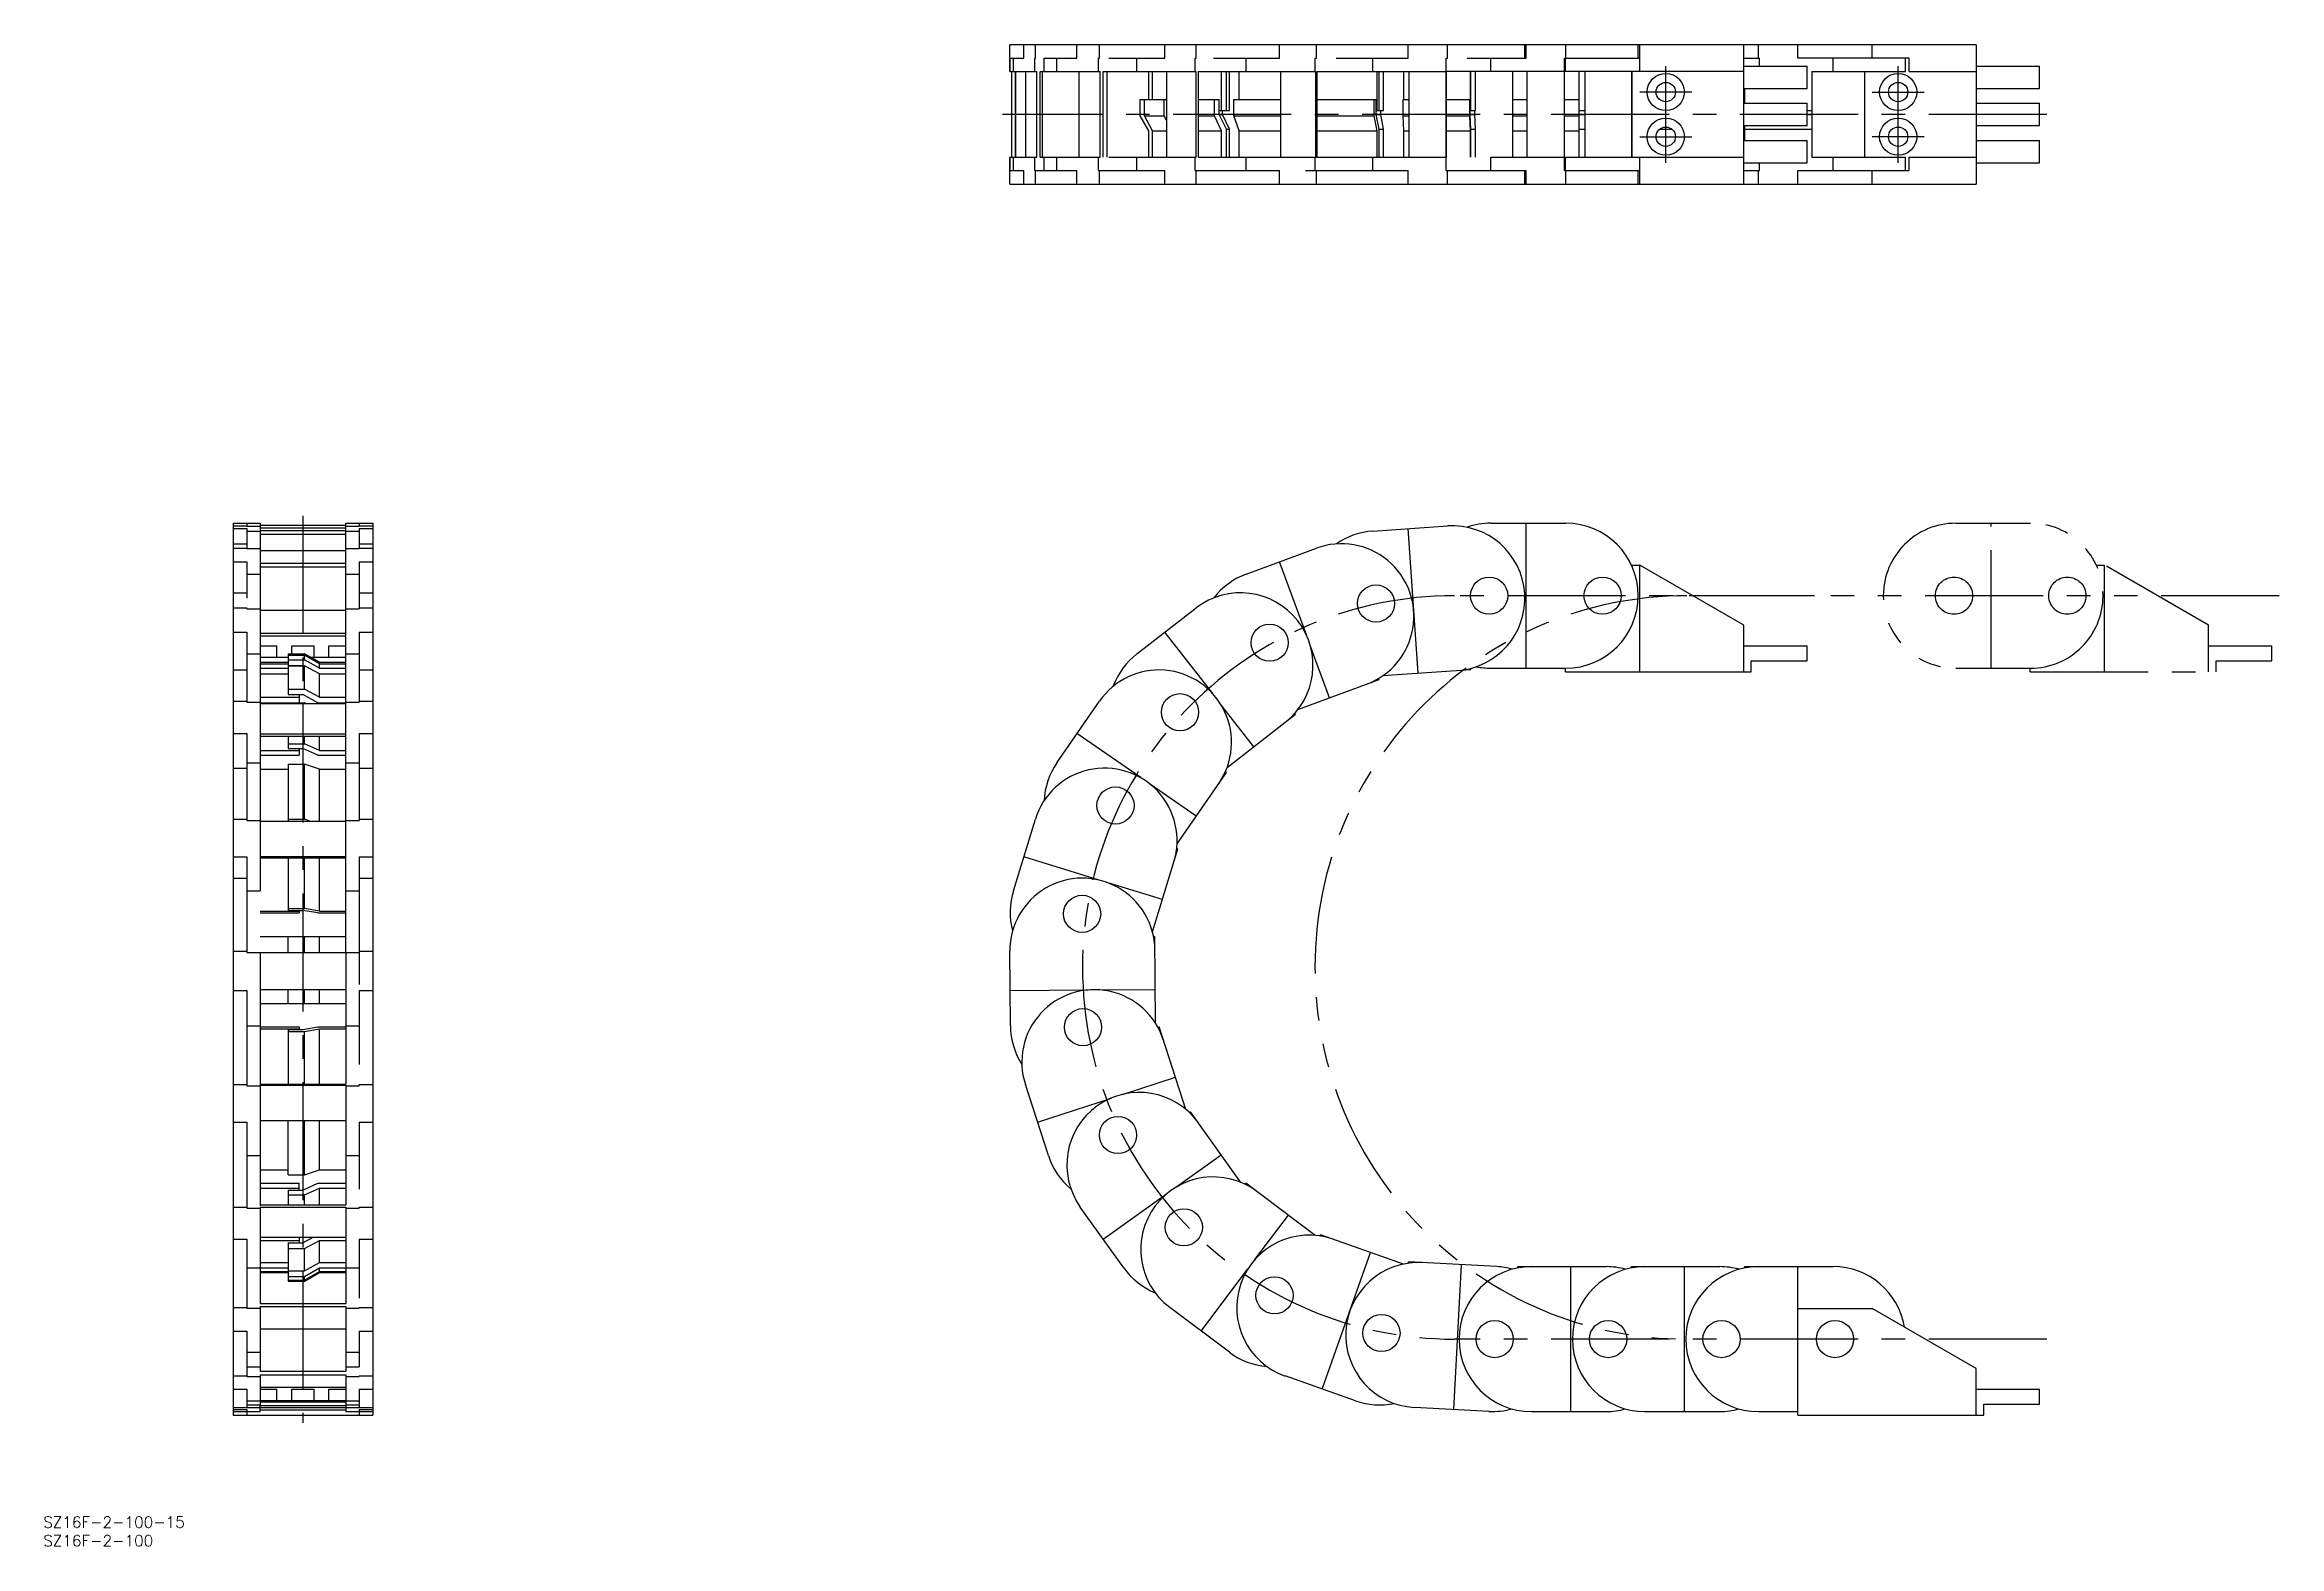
# Model space of a CAD drawing. Extents: x -69 to 532, y -35 to 369.
import ezdxf

# ---------------------------------------------------------------- set-up
doc = ezdxf.new("R2010")
doc.units = 0
doc.linetypes.add('CENTER', pattern=[50.8, 31.75, -6.35, 6.35, -6.35])
doc.linetypes.add('PHANTOM', pattern=[63.5, 31.75, -6.35, 6.35, -6.35, 6.35, -6.35])
doc.layers.get('0').update_dxf_attribs({"linetype": 'CONTINUOUS'})
doc.layers.add('CENTER', color=1, linetype='CENTER')
doc.styles.get("Standard").update_dxf_attribs({"font": 'txt.shx', "height": 3, "bigfont": 'bigfont.shx'})

msp = doc.modelspace()

# ---------------------------------------------------------------- linework, layer by layer
at = {"color": 7, "linetype": 'CONTINUOUS'}
for p, q in [((450, 368.75), (190.11, 368.75)), ((190.11, 365.12), (190.11, 368.75)), ((193.84, 365.12), (193.84, 368.75)), ((196.96, 365.12), (196.96, 368.75)), ((208.16, 365.12), (208.16, 368.75)), ((214.19, 365.12), (214.19, 368.75)), ((231.81, 365.12), (231.81, 368.75)), ((240.18, 365.12), (240.18, 368.75)), ((262.59, 365.12), (262.59, 368.75)), ((272.53, 365.12), (272.53, 368.75)), ((297.21, 365.12), (297.21, 368.75)), ((307.79, 365.12), (307.79, 368.75)), ((328.62, 365.12), (328.62, 368.75)), ((329, 365.12), (329, 368.75)), ((339.6, 365.12), (339.6, 368.75)), ((359.1, 365.12), (359.1, 368.75)), ((359.5, 361.5), (359.5, 368.75)), ((387.5, 331.25), (387.5, 368.75)), ((391.4, 365.12), (391.4, 368.75)), ((402, 365.12), (402, 368.75)), ((422, 365.12), (422, 368.75)), ((450, 368.75), (450, 331.25)), ((190.11, 361.5), (190.11, 365.12)), ((190.11, 365.12), (193.84, 365.12)), ((190.11, 361.5), (197.34, 361.5)), ((190.18, 361.5), (190.18, 365.12)), ((190.61, 338.5), (190.61, 361.5)), ((191.05, 361.5), (191.05, 365.12)), ((191.61, 338.5), (191.61, 361.5)), ((191.69, 338.5), (191.69, 361.5)), ((194.4, 338.5), (194.4, 361.5)), ((196.86, 361.5), (196.86, 365.12)), ((196.86, 365.12), (196.96, 365.12)), ((197.34, 338.5), (197.34, 361.5)), ((198.29, 361.5), (214.4, 361.5)), ((198.29, 338.5), (198.29, 361.5)), ((198.89, 338.5), (198.89, 361.5)), ((199.3, 361.5), (199.3, 365.12)), ((199.3, 365.12), (208.16, 365.12)), ((202.76, 361.5), (202.76, 365.12)), ((208.71, 338.5), (208.71, 361.5)), ((213.99, 361.5), (213.99, 365.12)), ((213.99, 365.12), (214.19, 365.12)), ((214.4, 338.5), (214.4, 361.5)), ((215.22, 338.5), (215.22, 361.5)), ((215.22, 361.5), (240.21, 361.5)), ((216.29, 338.5), (216.29, 361.5)), ((216.75, 365.12), (231.81, 365.12)), ((224.3, 361.5), (224.3, 365.12)), ((227.48, 354), (227.48, 361.5)), ((228.48, 354), (228.48, 361.5)), ((232.31, 338.5), (232.31, 361.5)), ((239.91, 361.5), (239.91, 365.12)), ((239.91, 365.12), (240.18, 365.12)), ((240.21, 338.5), (240.21, 361.5)), ((240.83, 338.5), (240.83, 361.5)), ((240.83, 361.5), (272.38, 361.5)), ((244.9, 365.12), (262.59, 365.12)), ((247.03, 351), (247.03, 361.5)), ((248.34, 351), (248.34, 361.5)), ((249.14, 351), (249.14, 361.5)), ((251.77, 354), (251.77, 361.5)), ((253.68, 361.5), (253.68, 365.12)), ((263, 338.5), (263, 361.5)), ((272.2, 361.5), (272.2, 365.12)), ((272.2, 365.12), (272.53, 365.12)), ((272.38, 338.5), (272.38, 361.5)), ((272.72, 338.5), (272.72, 361.5)), ((272.72, 361.5), (307.47, 361.5)), ((277.89, 365.12), (297.21, 365.12)), ((287.74, 361.5), (287.74, 365.12)), ((288.9, 351), (288.9, 361.5)), ((289.46, 351), (289.46, 361.5)), ((290.62, 351), (290.62, 361.5)), ((296.03, 354), (296.03, 361.5)), ((297.5, 338.5), (297.5, 361.5)), ((307.44, 361.5), (307.44, 365.12)), ((307.44, 365.12), (307.79, 365.12)), ((307.47, 338.5), (307.47, 361.5)), ((387.5, 361.5), (307.54, 361.5)), ((307.54, 338.5), (307.54, 361.5)), ((313.05, 365.12), (329, 365.12)), ((313.99, 351), (313.99, 361.5)), ((314.1, 351), (314.1, 361.5)), ((315.3, 351), (315.3, 361.5)), ((319.5, 361.5), (319.5, 365.12)), ((325.25, 361.5), (325.25, 338.5)), ((329.25, 338.5), (329.25, 361.5)), ((339.25, 334.87), (339.25, 365.12)), ((339.25, 365.12), (359.5, 365.12)), ((339.5, 361.5), (339.5, 365.12)), ((343.25, 338.5), (343.25, 361.5)), ((344.75, 361.5), (344.75, 338.5)), ((357.25, 361.5), (357.25, 338.5)), ((357.5, 338.5), (357.5, 361.5)), ((387.5, 365.12), (391.75, 365.12)), ((387.5, 363), (404.5, 363)), ((391.75, 363), (391.75, 365.12)), ((432, 365.12), (402, 365.12)), ((404.5, 357), (404.5, 363)), ((405.75, 361.5), (431, 361.5)), ((405.75, 361.5), (405.75, 338.5)), ((411.5, 361.5), (411.5, 365.12)), ((420, 338.5), (420, 361.5)), ((431, 361.5), (431, 365.12)), ((432, 361.5), (432, 365.12)), ((432, 361.5), (450, 361.5)), ((450, 363), (467, 363)), ((467, 357), (467, 363)), ((387.5, 357), (404.5, 357)), ((387.75, 353), (387.75, 357)), ((450, 357), (467, 357)), ((225.17, 349.57), (225.17, 354)), ((225.17, 354), (232.31, 354)), ((227.48, 345.57), (225.17, 349.57)), ((226.28, 349.57), (226.28, 354)), ((228.48, 345.57), (226.28, 349.57)), ((226.28, 349.57), (231.57, 349.57)), ((231.57, 349.57), (231.57, 354)), ((232.31, 348.23), (231.57, 349.57)), ((240.83, 354), (246.44, 354)), ((240.83, 349.57), (245.13, 349.57)), ((245.13, 349.57), (245.13, 354)), ((247.03, 345.57), (245.13, 349.57)), ((246.44, 350), (246.44, 354)), ((246.44, 351), (249.14, 351)), ((248.34, 346), (246.44, 350)), ((246.44, 350), (247.26, 350)), ((247.26, 350), (247.26, 351)), ((249.14, 346), (247.26, 350)), ((250.35, 354), (263, 354)), ((250.35, 349.57), (250.35, 354)), ((250.35, 349.57), (263, 349.57)), ((251.77, 345.57), (250.35, 349.57)), ((272.72, 354), (288.66, 354)), ((272.72, 349.57), (288.11, 349.57)), ((288.11, 349.57), (288.11, 354)), ((288.9, 345.57), (288.11, 349.57)), ((288.66, 350), (288.66, 354)), ((288.66, 351), (290.62, 351)), ((289.46, 346), (288.66, 350)), ((288.66, 350), (289.86, 350)), ((289.86, 350), (289.86, 351)), ((290.62, 346), (289.86, 350)), ((295.87, 349.57), (295.87, 354)), ((295.87, 354), (297.5, 354)), ((296.03, 345.57), (295.87, 349.57)), ((295.87, 349.57), (297.5, 349.57)), ((307.54, 354), (313.94, 354)), ((307.54, 349.57), (313.83, 349.57)), ((313.83, 349.57), (313.83, 354)), ((313.99, 345.57), (313.83, 349.57)), ((313.94, 350), (313.94, 354)), ((313.94, 351), (315.3, 351)), ((314.1, 346), (313.94, 350)), ((313.94, 350), (315.18, 350)), ((315.18, 350), (315.18, 351)), ((315.3, 346), (315.18, 350)), ((325.25, 354), (329.25, 354)), ((325.25, 349.57), (329.25, 349.57)), ((339.25, 354), (343.25, 354)), ((339.25, 349.57), (343.25, 349.57)), ((343.25, 351), (344.75, 351)), ((343.25, 350), (344.75, 350)), ((357.25, 351), (357.5, 351)), ((357.25, 350), (357.5, 350)), ((387.5, 353), (404.5, 353)), ((404.5, 347), (404.5, 353)), ((404.5, 351), (405.75, 351)), ((404.5, 350), (405.75, 350)), ((450, 353), (467, 353)), ((467, 347), (467, 353)), ((227.48, 338.5), (227.48, 345.57)), ((228.48, 338.5), (228.48, 345.57)), ((228.48, 345.57), (232.31, 345.57)), ((240.83, 345.57), (247.03, 345.57)), ((247.03, 338.5), (247.03, 345.57)), ((248.34, 338.5), (248.34, 346)), ((248.34, 346), (249.14, 346)), ((249.14, 338.5), (249.14, 346)), ((251.77, 338.5), (251.77, 345.57)), ((251.77, 345.57), (263, 345.57)), ((272.72, 345.57), (288.9, 345.57)), ((288.9, 338.5), (288.9, 345.57)), ((289.46, 338.5), (289.46, 346)), ((289.46, 346), (290.62, 346)), ((290.62, 338.5), (290.62, 346)), ((296.03, 338.5), (296.03, 345.57)), ((296.03, 345.57), (297.5, 345.57)), ((307.54, 345.57), (313.99, 345.57)), ((313.99, 338.5), (313.99, 345.57)), ((314.1, 338.5), (314.1, 346)), ((314.1, 346), (315.3, 346)), ((315.3, 338.5), (315.3, 346)), ((325.25, 345.57), (329.25, 345.57)), ((339.25, 345.57), (343.25, 345.57)), ((343.25, 346), (344.75, 346)), ((357.25, 346), (357.5, 346)), ((364.84, 346), (368.16, 346)), ((387.5, 347), (404.5, 347)), ((387.5, 343), (404.5, 343)), ((387.75, 343), (387.75, 347)), ((387.75, 346), (405.75, 346)), ((404.5, 337), (404.5, 343)), ((450, 347), (467, 347)), ((450, 343), (467, 343)), ((467, 337), (467, 343)), ((190.11, 338.5), (197.34, 338.5)), ((190.11, 334.87), (190.11, 338.5)), ((190.18, 334.87), (190.18, 338.5)), ((191.05, 334.87), (191.05, 338.5)), ((196.86, 334.87), (196.86, 338.5)), ((198.29, 338.5), (214.4, 338.5)), ((199.3, 334.87), (199.3, 338.5)), ((202.76, 334.87), (202.76, 338.5)), ((213.99, 334.87), (213.99, 338.5)), ((216.75, 338.5), (240.21, 338.5)), ((224.3, 334.87), (224.3, 338.5)), ((239.91, 334.87), (239.91, 338.5)), ((240.83, 338.5), (307.47, 338.5)), ((253.68, 334.87), (253.68, 338.5)), ((272.2, 334.87), (272.2, 338.5)), ((287.74, 334.87), (287.74, 338.5)), ((307.44, 334.87), (307.44, 338.5)), ((319.5, 338.5), (387.5, 338.5)), ((319.5, 334.87), (319.5, 338.5)), ((339.5, 334.87), (339.5, 338.5)), ((359.5, 331.25), (359.5, 338.5)), ((387.5, 337), (404.5, 337)), ((391.75, 334.87), (391.75, 337)), ((405.75, 338.5), (431, 338.5)), ((411.5, 334.87), (411.5, 338.5)), ((431, 334.87), (431, 338.5)), ((432, 338.5), (450, 338.5)), ((432, 334.87), (432, 338.5)), ((450, 337), (467, 337)), ((190.11, 331.25), (190.11, 334.87)), ((190.11, 334.87), (193.84, 334.87)), ((190.11, 331.25), (450, 331.25)), ((193.84, 331.25), (193.84, 334.87)), ((196.86, 334.87), (208.16, 334.87)), ((196.96, 331.25), (196.96, 334.87)), ((208.16, 331.25), (208.16, 334.87)), ((213.99, 334.87), (231.81, 334.87)), ((214.19, 331.25), (214.19, 334.87)), ((231.81, 331.25), (231.81, 334.87)), ((239.91, 334.87), (262.59, 334.87)), ((240.18, 331.25), (240.18, 334.87)), ((262.59, 331.25), (262.59, 334.87)), ((269.57, 334.87), (297.21, 334.87)), ((272.53, 331.25), (272.53, 334.87)), ((297.21, 331.25), (297.21, 334.87)), ((307.44, 334.87), (329, 334.87)), ((307.79, 331.25), (307.79, 334.87)), ((328.62, 331.25), (328.62, 334.87)), ((329, 331.25), (329, 334.87)), ((339.25, 334.87), (359.5, 334.87)), ((339.6, 331.25), (339.6, 334.87)), ((359.1, 331.25), (359.1, 334.87)), ((387.5, 334.87), (391.75, 334.87)), ((391.4, 331.25), (391.4, 334.87)), ((402, 334.87), (432, 334.87)), ((402, 331.25), (402, 334.87)), ((422, 331.25), (422, 334.87)), ((-18.75, 240), (-18.75, 0)), ((-18.75, 240), (-11.5, 240)), ((-18.75, 239.32), (-15.12, 239.32)), ((-18.75, 239.28), (-15.12, 239.28)), ((-18.75, 238.55), (-15.12, 238.55)), ((-18.75, 234.49), (-15.12, 234.49)), ((-15.12, 240), (-15.12, 239.25)), ((-15.12, 239.25), (-11.5, 239.25)), ((-15.12, 238.55), (-15.12, 233.16)), ((-15.12, 237.9), (-11.5, 237.9)), ((-11.5, 240), (-11.5, 141.14)), ((-11.5, 239.5), (11.5, 239.5)), ((-11.5, 238.75), (11.5, 238.75)), ((-11.5, 238.07), (11.5, 238.07)), ((-11.5, 237.07), (11.5, 237.07)), ((11.5, 124.54), (11.5, 240)), ((11.5, 240), (18.75, 240)), ((11.5, 239.25), (15.12, 239.25)), ((11.5, 237.9), (15.12, 237.9)), ((15.12, 240), (15.12, 239.25)), ((15.12, 239.32), (18.75, 239.32)), ((15.12, 239.28), (18.75, 239.28)), ((15.12, 238.55), (15.12, 233.16)), ((15.12, 238.55), (18.75, 238.55)), ((15.12, 234.49), (18.75, 234.49)), ((18.75, 240), (18.75, 0)), ((287.74, 237.9), (307.79, 239.28)), ((299.88, 199.64), (297.21, 238.55)), ((319.5, 240), (339.6, 240)), ((329, 201), (329, 240)), ((-18.75, 233.28), (-15.12, 233.28)), ((-18.75, 229.61), (-15.12, 229.61)), ((-15.12, 233.16), (-11.5, 233.16)), ((-15.12, 229.61), (-15.12, 219.84)), ((-11.5, 232.69), (11.5, 232.69)), ((-11.5, 229.23), (11.5, 229.23)), ((11.5, 233.16), (15.12, 233.16)), ((15.12, 233.28), (18.75, 233.28)), ((15.12, 229.61), (15.12, 216.98)), ((15.12, 229.61), (18.75, 229.61)), ((253.68, 226.32), (272.53, 233.28)), ((269.84, 209.96), (262.59, 229.61)), ((357.27, 228.75), (359.5, 228.75)), ((387.5, 212.58), (359.5, 228.75)), ((359.5, 200), (359.5, 228.75)), ((-15.12, 226.32), (-11.5, 226.32)), ((-11.5, 228.29), (11.5, 228.29)), ((11.5, 226.32), (15.12, 226.32)), ((-18.75, 221.29), (-15.12, 221.29)), ((-18.75, 217.2), (-15.12, 217.2)), ((-15.12, 216.98), (-15.12, 217.2)), ((-15.12, 216.98), (-11.5, 216.98)), ((-11.5, 216.59), (11.5, 216.59)), ((11.5, 216.98), (15.12, 216.98)), ((15.12, 221.29), (18.75, 221.29)), ((15.12, 217.2), (18.75, 217.2)), ((224.3, 204.88), (240.18, 217.2)), ((-18.75, 210.7), (-15.12, 210.7)), ((-15.12, 210.7), (-15.12, 191.82)), ((-11.5, 210.46), (11.5, 210.46)), ((15.12, 210.7), (15.12, 191.82)), ((15.12, 210.7), (18.75, 210.7)), ((244.65, 194.15), (231.81, 210.7)), ((387.5, 200), (387.5, 212.58)), ((-15.12, 204.88), (-11.5, 204.88)), ((-11.5, 209.67), (11.5, 209.67)), ((-11.5, 207), (-7, 207)), ((-7, 204), (-7, 207)), ((-4, 204.91), (-4, 201.69)), ((-4, 204.91), (0.43, 204.91)), ((-4, 204.52), (0.43, 204.52)), ((-3, 207), (3, 207)), ((-3, 204.91), (-3, 207)), ((4.43, 202.6), (0.43, 204.91)), ((4.43, 202.21), (0.43, 204.52)), ((0.43, 203.29), (0.43, 204.52)), ((3, 204), (3, 207)), ((7, 207), (11.5, 207)), ((7, 204), (7, 207)), ((11.5, 204.88), (15.12, 204.88)), ((276.09, 193.02), (270.9, 207.08)), ((387.5, 207), (404.5, 207)), ((404.5, 203), (404.5, 207)), ((-18.75, 200.52), (-15.12, 200.52)), ((-11.5, 204), (-4, 204)), ((-11.5, 202.6), (-4, 202.6)), ((-11.5, 202.21), (-4, 202.21)), ((-11.5, 200.98), (-4, 200.98)), ((-11.5, 199.46), (-4, 199.46)), ((-4, 203.29), (0.43, 203.29)), ((-4, 201.69), (0, 201.69)), ((-4, 201.62), (-4, 193.89)), ((-4, 201.62), (0.43, 201.62)), ((-1, 201.62), (-1, 201.69)), ((0.12, 201.62), (0, 201.69)), ((4.43, 200.98), (0.43, 203.29)), ((0.43, 195.39), (0.43, 201.62)), ((4.43, 199.46), (0.43, 201.62)), ((2, 204), (11.5, 204)), ((4.43, 202.6), (11.5, 202.6)), ((4.43, 200.98), (4.43, 202.21)), ((4.43, 202.21), (11.5, 202.21)), ((4.43, 200.98), (11.5, 200.98)), ((4.43, 193.23), (4.43, 199.46)), ((4.43, 199.46), (11.5, 199.46)), ((15.12, 200.52), (18.75, 200.52)), ((290.44, 199), (314.1, 200.62)), ((314.1, 200.62), (314.07, 200.96)), ((319.5, 201), (339.6, 201)), ((339.5, 200), (339.5, 201)), ((339.5, 200), (389.5, 200)), ((389.5, 200), (389.5, 203)), ((389.5, 203), (404.5, 203)), ((-11.5, 193.23), (-1, 193.23)), ((-4, 195.39), (0.43, 195.39)), ((-4, 193.89), (0, 193.89)), ((-1, 193.89), (-1, 191.72)), ((4, 191.72), (0, 193.89)), ((4.43, 193.23), (0.43, 195.39)), ((4.43, 193.23), (11.5, 193.23)), ((267.58, 189.88), (289.46, 197.96)), ((289.46, 197.96), (289.34, 198.28)), ((-18.75, 192.11), (-15.12, 192.11)), ((-15.12, 191.82), (-11.5, 191.82)), ((-11.5, 191.72), (-1, 191.72)), ((-11.5, 191.54), (11.5, 191.54)), ((-4, 191.7), (0.43, 191.7)), ((-4, 191.54), (-4, 191.7)), ((0.8, 191.54), (0.43, 191.7)), ((0.43, 191.54), (0.43, 191.7)), ((4, 191.72), (11.5, 191.72)), ((11.5, 191.82), (15.12, 191.82)), ((15.12, 192.11), (18.75, 192.11)), ((202.76, 175.57), (214.19, 192.11)), ((255.71, 179.88), (246.53, 191.72)), ((248.54, 174.32), (266.97, 188.62)), ((266.97, 188.62), (266.76, 188.89)), ((-18.75, 183.39), (-15.12, 183.39)), ((-15.12, 183.39), (-15.12, 160.02)), ((-11.5, 183.31), (11.5, 183.31)), ((-11.5, 182.74), (11.5, 182.74)), ((-4, 182.74), (-4, 179.41)), ((-4, 180.67), (0.43, 180.67)), ((0.43, 180.67), (0.43, 182.74)), ((4.43, 178.85), (0.43, 180.67)), ((4.43, 178.85), (4.43, 182.74)), ((15.12, 183.39), (15.12, 160.02)), ((15.12, 183.39), (18.75, 183.39)), ((225.39, 171.47), (208.16, 183.39)), ((-15.12, 175.57), (-11.5, 175.57)), ((-11.5, 178.85), (-1, 178.85)), ((-11.5, 177.58), (-1, 177.58)), ((-4, 179.41), (0, 179.41)), ((-4, 175.15), (-4, 159.87)), ((-4, 175.15), (0.43, 175.15)), ((-1, 179.41), (-1, 177.58)), ((4, 177.58), (0, 179.41)), ((0.43, 160.35), (0.43, 175.15)), ((4.43, 173.84), (0.43, 175.15)), ((4, 177.58), (11.5, 177.58)), ((4.43, 178.85), (11.5, 178.85)), ((11.5, 175.57), (15.12, 175.57)), ((-18.75, 174.11), (-15.12, 174.11)), ((-11.5, 173.84), (-4, 173.84)), ((4.43, 159.87), (4.43, 173.84)), ((4.43, 173.84), (11.5, 173.84)), ((15.12, 174.11), (18.75, 174.11)), ((240.24, 161.21), (227.92, 169.73)), ((235.08, 153.75), (248.34, 172.93)), ((248.34, 172.93), (248.06, 173.13)), ((-18.75, 160.35), (-15.12, 160.35)), ((-15.12, 160.02), (-11.5, 160.02)), ((-11.5, 159.87), (11.5, 159.87)), ((-4, 160.35), (0.43, 160.35)), ((1.89, 159.87), (0.43, 160.35)), ((11.5, 160.02), (15.12, 160.02)), ((15.12, 160.35), (18.75, 160.35)), ((191.05, 141.14), (196.96, 160.35)), ((-11.5, 150.31), (11.5, 150.31)), ((228.45, 130.07), (235.31, 152.36)), ((235.31, 152.36), (234.98, 152.46)), ((-18.75, 150.22), (-15.12, 150.22)), ((-18.75, 144.52), (-15.12, 144.52)), ((-15.12, 150.22), (-15.12, 124.53)), ((-11.5, 150.02), (11.5, 150.02)), ((-4, 150.02), (-4, 135.84)), ((0.43, 136.31), (0.43, 150.02)), ((4.43, 135.63), (4.43, 150.02)), ((15.12, 150.22), (15.12, 115.9)), ((15.12, 150.22), (18.75, 150.22)), ((15.12, 144.52), (18.75, 144.52)), ((213.87, 144.05), (193.84, 150.22)), ((-15.12, 141.14), (-11.5, 141.14)), ((11.5, 141.14), (15.12, 141.14)), ((231.12, 138.74), (216.8, 143.15)), ((-11.5, 135.63), (-1, 135.63)), ((-11.5, 135.16), (-1, 135.16)), ((-4, 136.31), (0.43, 136.31)), ((-4, 135.84), (0, 135.84)), ((-1, 135.84), (-1, 135.16)), ((4, 135.16), (0, 135.84)), ((4.43, 135.63), (0.43, 136.31)), ((4, 135.16), (11.5, 135.16)), ((4.43, 135.63), (11.5, 135.63)), ((-11.5, 128.82), (-1, 128.82)), ((-11.5, 128.81), (-1, 128.81)), ((-4, 124.54), (-4, 128.8)), ((-4, 128.8), (0, 128.8)), ((-4, 128.79), (0.43, 128.79)), ((-1, 128.82), (-1, 128.8)), ((0, 128.8), (4, 128.82)), ((0.43, 128.79), (4.43, 128.81)), ((0.43, 124.54), (0.43, 128.79)), ((4, 128.82), (11.5, 128.82)), ((4.43, 124.54), (4.43, 128.81)), ((4.43, 128.81), (11.5, 128.81)), ((228.74, 128.82), (229.08, 128.82)), ((229.26, 105.5), (229.08, 128.82)), ((-18.75, 124.88), (-15.12, 124.88)), ((-15.12, 124.53), (-11.5, 124.53)), ((-11.5, 124.54), (-11.5, 56.39)), ((-11.5, 124.54), (11.5, 124.54)), ((-11.5, 124.53), (11.5, 124.53)), ((11.5, 124.53), (11.5, 89.12)), ((11.5, 124.53), (15.12, 124.53)), ((15.12, 124.88), (18.75, 124.88)), ((190.26, 104.78), (190.11, 125.02)), ((-18.75, 114.28), (-15.12, 114.28)), ((-15.12, 114.28), (-15.12, 88.66)), ((-11.5, 114.53), (11.5, 114.53)), ((-4, 110.79), (-4, 114.53)), ((0.43, 110.79), (0.43, 114.53)), ((4.43, 110.81), (4.43, 114.53)), ((15.12, 114.28), (15.12, 94.35)), ((15.12, 114.28), (18.75, 114.28)), ((190.19, 114.28), (211.14, 114.44)), ((214.21, 114.46), (229.19, 114.57)), ((-11.5, 110.81), (-4, 110.81)), ((-4, 110.79), (0.43, 110.79)), ((0.43, 110.79), (4.43, 110.81)), ((4.43, 110.81), (11.5, 110.81)), ((-15.12, 104.78), (-11.5, 104.78)), ((-11.5, 104.5), (-1, 104.5)), ((-11.5, 104), (-1, 104)), ((-4, 103.78), (-4, 89.12)), ((-4, 103.78), (0, 103.78)), ((-4, 103.29), (0.43, 103.29)), ((-1, 104.5), (-1, 103.78)), ((0, 103.78), (4, 104.5)), ((0.43, 103.29), (4.43, 104)), ((0.43, 89.12), (0.43, 103.29)), ((4, 104.5), (11.5, 104.5)), ((4.43, 89.12), (4.43, 104)), ((4.43, 104), (11.5, 104)), ((11.5, 104.78), (15.12, 104.78)), ((229.92, 104.39), (230.24, 104.5)), ((237.44, 82.31), (230.24, 104.5)), ((220.39, 86.32), (234.64, 90.94)), ((-18.75, 88.99), (-15.12, 88.99)), ((-15.12, 88.66), (-11.5, 88.66)), ((-11.5, 89.12), (11.5, 89.12)), ((-11.5, 88.81), (11.5, 88.81)), ((11.5, 88.81), (11.5, 56.61)), ((11.5, 88.66), (15.12, 88.66)), ((15.12, 88.99), (18.75, 88.99)), ((15.12, 88.66), (15.12, 88.99)), ((200.48, 69.87), (194.27, 88.99)), ((197.54, 78.91), (217.47, 85.37)), ((-18.75, 78.91), (-15.12, 78.91)), ((-15.12, 78.91), (-15.12, 55.74)), ((-11.5, 79.3), (11.5, 79.3)), ((-4, 64.73), (-4, 79.3)), ((0.43, 64.73), (0.43, 79.3)), ((4.43, 66.07), (4.43, 79.3)), ((15.12, 78.91), (15.12, 60.85)), ((15.12, 78.91), (18.75, 78.91)), ((238.4, 81.45), (238.68, 81.65)), ((252.23, 62.67), (238.68, 81.65)), ((-15.12, 69.87), (-11.5, 69.87)), ((11.5, 69.87), (15.12, 69.87)), ((234.77, 61.35), (246.96, 70.06)), ((-11.5, 66.07), (-4, 66.07)), ((-11.5, 62.42), (-1, 62.42)), ((-11.5, 61.14), (-1, 61.14)), ((-4, 64.73), (0.43, 64.73)), ((-4, 60.57), (-4, 56.61)), ((-4, 60.57), (0, 60.57)), ((-1, 60.57), (-1, 62.42)), ((0, 60.57), (4, 62.42)), ((0.43, 64.73), (4.43, 66.07)), ((0.43, 59.29), (4.43, 61.14)), ((4, 62.42), (11.5, 62.42)), ((4.43, 66.07), (11.5, 66.07)), ((4.43, 56.61), (4.43, 61.14)), ((4.43, 61.14), (11.5, 61.14)), ((253.4, 62.14), (253.61, 62.42)), ((272.25, 48.4), (253.61, 62.42)), ((-18.75, 56.03), (-15.12, 56.03)), ((-15.12, 55.74), (-11.5, 55.74)), ((-11.5, 56.61), (11.5, 56.61)), ((-11.5, 56.03), (11.5, 56.03)), ((-11.5, 56.03), (-11.5, 30.04)), ((-4, 59.29), (0.43, 59.29)), ((0.43, 56.61), (0.43, 59.29)), ((11.5, 56.03), (11.5, 30.04)), ((11.5, 55.74), (15.12, 55.74)), ((15.12, 56.03), (18.75, 56.03)), ((15.12, 55.74), (15.12, 56.03)), ((220.73, 39.67), (209.06, 56.03)), ((215.22, 47.4), (232.27, 59.57)), ((256, 41.88), (265, 53.85)), ((273.53, 48.25), (273.65, 48.58)), ((296.01, 40.7), (273.65, 48.58)), ((-18.75, 47.4), (-15.12, 47.4)), ((-15.12, 47.4), (-15.12, 28.84)), ((-11.5, 47.89), (11.5, 47.89)), ((-11.5, 47.07), (-1, 47.07)), ((-4, 46.4), (-4, 36.09)), ((-4, 46.4), (0, 46.4)), ((-4, 44.89), (0.43, 44.89)), ((-1, 47.89), (-1, 46.4)), ((0, 46.4), (2.75, 47.89)), ((0.43, 44.89), (4.43, 47.07)), ((0.43, 38.91), (0.43, 44.89)), ((4.43, 47.07), (11.5, 47.07)), ((4.43, 41.09), (4.43, 47.07)), ((15.12, 47.4), (15.12, 31.49)), ((15.12, 47.4), (18.75, 47.4)), ((274.14, 7.06), (287.09, 43.84)), ((-15.12, 39.67), (-11.5, 39.67)), ((-11.5, 41.09), (-4, 41.09)), ((-11.5, 39.67), (-4, 39.67)), ((-11.5, 38.71), (-4, 38.71)), ((-11.5, 38.4), (-4, 38.4)), ((-4, 38.91), (0.43, 38.91)), ((-4, 37.36), (0.43, 37.36)), ((-4, 36.4), (0.43, 36.4)), ((-4, 36.09), (0.43, 36.09)), ((0.43, 38.91), (4.43, 41.09)), ((0.43, 37.36), (4.43, 39.67)), ((0.43, 36.4), (4.43, 38.71)), ((0.43, 36.09), (4.43, 38.4)), ((0.43, 36.4), (0.43, 37.36)), ((4.43, 41.09), (11.5, 41.09)), ((4.43, 39.67), (11.5, 39.67)), ((4.43, 38.71), (4.43, 39.67)), ((4.43, 38.71), (11.5, 38.71)), ((4.43, 38.4), (11.5, 38.4)), ((11.5, 39.67), (15.12, 39.67)), ((241.56, 22.68), (254.15, 39.43)), ((297.31, 40.92), (297.33, 41.27)), ((321.04, 40), (297.33, 41.27)), ((309.47, 1.56), (311.56, 40.51)), ((326.75, 40), (350.5, 40)), ((326.75, 39.66), (326.75, 40)), ((341, 1), (341, 40)), ((357.25, 40), (381, 40)), ((357.25, 39.66), (357.25, 40)), ((371.5, 1), (371.5, 40)), ((387.75, 40), (411.5, 40)), ((387.75, 39.66), (387.75, 40)), ((402, 0), (402, 40)), ((-18.75, 29.05), (-15.12, 29.05)), ((-15.12, 28.84), (-11.5, 28.84)), ((-11.5, 30.04), (11.5, 30.04)), ((-11.5, 29.24), (11.5, 29.24)), ((-11.5, 29.24), (-11.5, 11.88)), ((11.5, 29.24), (11.5, 11.88)), ((11.5, 28.84), (15.12, 28.84)), ((15.12, 29.05), (18.75, 29.05)), ((15.12, 28.84), (15.12, 29.05)), ((249.16, 16.97), (233.09, 29.05)), ((402, 28.75), (422, 28.75)), ((450, 12.58), (422, 28.75)), ((-18.75, 22.68), (-15.12, 22.68)), ((-15.12, 22.68), (-15.12, 10.46)), ((-11.5, 23.23), (11.5, 23.23)), ((15.12, 22.68), (15.12, 13.06)), ((15.12, 22.68), (18.75, 22.68)), ((-15.12, 16.97), (-11.5, 16.97)), ((-15.12, 13.06), (-11.5, 13.06)), ((11.5, 16.97), (15.12, 16.97)), ((11.5, 13.06), (15.12, 13.06)), ((450, 0), (450, 12.58)), ((-18.75, 10.58), (-15.12, 10.58)), ((-18.75, 7.06), (-15.12, 7.06)), ((-15.12, 10.46), (-11.5, 10.46)), ((-15.12, 7.06), (-15.12, 2.11)), ((-11.5, 11.88), (11.5, 11.88)), ((-11.5, 10.93), (11.5, 10.93)), ((-11.5, 10.93), (-11.5, 2.8)), ((-11.5, 7.61), (11.5, 7.61)), ((-11.5, 7), (-7, 7)), ((-7, 4), (-7, 7)), ((-3, 7), (3, 7)), ((-3, 4), (-3, 7)), ((3, 4), (3, 7)), ((7, 7), (11.5, 7)), ((7, 4), (7, 7)), ((11.5, 10.93), (11.5, 2.8)), ((11.5, 10.46), (15.12, 10.46)), ((15.12, 10.58), (18.75, 10.58)), ((15.12, 10.46), (15.12, 10.58)), ((15.12, 7.06), (15.12, 2.11)), ((15.12, 7.06), (18.75, 7.06)), ((283.1, 3.9), (264.14, 10.58)), ((450, 7), (467, 7)), ((467, 3), (467, 7)), ((-18.75, 2.13), (-15.12, 2.13)), ((-18.75, 1.56), (-15.12, 1.56)), ((-18.75, 1), (-11.5, 1)), ((-18.75, 0), (18.75, 0)), ((-15.12, 3.9), (-11.5, 3.9)), ((-15.12, 2.8), (-11.5, 2.8)), ((-15.12, 2.11), (-11.5, 2.11)), ((-15.12, 1.56), (-15.12, 0)), ((-15.12, 1.05), (-11.5, 1.05)), ((-15.12, 1.03), (-11.5, 1.03)), ((-11.5, 4), (11.5, 4)), ((-11.5, 3.61), (11.5, 3.61)), ((-11.5, 2.61), (11.5, 2.61)), ((-11.5, 1), (-11.5, 2.61)), ((-11.5, 2.07), (11.5, 2.07)), ((-11.5, 1.5), (11.5, 1.5)), ((11.5, 3.9), (15.12, 3.9)), ((11.5, 2.8), (15.12, 2.8)), ((11.5, 2.61), (11.5, 1)), ((11.5, 2.11), (15.12, 2.11)), ((11.5, 1.05), (15.12, 1.05)), ((11.5, 1.03), (15.12, 1.03)), ((11.5, 1), (18.75, 1)), ((15.12, 2.13), (18.75, 2.13)), ((15.12, 1.56), (18.75, 1.56)), ((15.12, 1.56), (15.12, 0)), ((318.96, 1.05), (298.89, 2.13)), ((330.4, 1), (350.5, 1)), ((360.9, 1), (381, 1)), ((391.4, 1), (402, 1)), ((402, 0), (452, 0)), ((452, 0), (452, 3)), ((452, 3), (467, 3))]:
    msp.add_line(p, q, dxfattribs=at)
at = {"color": 3, "linetype": 'PHANTOM'}
for p, q in [((444.5, 240), (464.6, 240)), ((454, 201), (454, 240)), ((482.27, 228.75), (484.5, 228.75)), ((512.5, 212.58), (484.5, 228.75)), ((484.5, 200), (484.5, 228.75)), ((531.5, 220.5), (372.15, 220.5)), ((512.5, 200), (512.5, 212.58)), ((512.5, 207), (529.5, 207)), ((529.5, 203), (529.5, 207)), ((444.5, 201), (464.6, 201)), ((464.5, 200), (464.5, 201)), ((464.5, 200), (514.5, 200)), ((514.5, 203), (529.5, 203)), ((514.5, 200), (514.5, 203))]:
    msp.add_line(p, q, dxfattribs=at)
at = {"color": 7, "linetype": 'CONTINUOUS'}
for centre, radius in [((366.5, 356), 5), ((429, 356), 5), ((366.5, 356), 2.6), ((429, 356), 2.6), ((366.5, 344), 5), ((429, 344), 5), ((366.5, 344), 2.6), ((429, 344), 2.6), ((288.57, 218.41), 5), ((319, 220.5), 5), ((349.5, 220.5), 5), ((259.96, 207.85), 5), ((235.86, 189.16), 5), ((218.51, 164.07), 5), ((209.54, 134.92), 5), ((209.77, 104.42), 5), ((219.18, 75.41), 5), ((236.9, 50.59), 5), ((261.27, 32.26), 5), ((290.04, 22.13), 5), ((320.5, 20.5), 5), ((351, 20.5), 5), ((381.5, 20.5), 5), ((412, 20.5), 5)]:
    msp.add_circle(centre, radius, dxfattribs=at)
at = {"color": 3, "linetype": 'PHANTOM'}
for centre in [(444, 220.5), (474.5, 220.5)]:
    msp.add_circle(centre, 5, dxfattribs=at)
at = {"color": 7, "linetype": 'CONTINUOUS'}
for centre, start, end in [((279.28, 214.99), 290.25503, 110.25506), ((289.07, 218.45), 93.92213, 124.91562), ((309.12, 219.82), 273.92213, 93.92213), ((319.5, 220.5), 90, 109.198), ((339.6, 220.5), 270, 90), ((260.43, 208.03), 110.25502, 142.3988), ((252.13, 201.79), 307.79872, 127.79871), ((236.25, 189.47), 127.79873, 159.94249), ((230.23, 181.02), 325.34236, 145.34237), ((319.5, 220.5), 258.26936, 270), ((218.8, 164.48), 145.34235, 177.48616), ((215.6, 154.61), 342.88603, 162.88605), ((209.61, 125.02), 0.4297, 180.42971), ((209.68, 135.4), 162.88605, 195.02982), ((212.82, 95.01), 17.97337, 197.97338), ((209.76, 104.92), 180.42971, 212.57351), ((224.93, 67.36), 35.51704, 215.51704), ((219.02, 75.89), 197.97338, 230.11714), ((244.81, 44.64), 53.06071, 233.0607), ((270.61, 28.97), 70.60437, 250.60437), ((236.61, 50.99), 215.51705, 247.66085), ((299.93, 21.6), 86.93728, 266.93728), ((330.4, 20.5), 90, 270), ((320, 20.53), 74.38785, 86.93729), ((360.9, 20.5), 90, 270), ((350.5, 20.5), 74.534, 90), ((391.4, 20.5), 90, 270), ((381, 20.5), 74.534, 90), ((411.5, 20.5), 9.46645, 90), ((260.87, 32.56), 233.0607, 265.20451), ((289.57, 22.3), 250.60438, 281.59791), ((320, 20.53), 266.93728, 285.31781), ((350.5, 20.5), 270, 285.46602), ((381, 20.5), 270, 285.46603)]:
    msp.add_arc(centre, 19.5, start, end, dxfattribs=at)
at = {"color": 3, "linetype": 'PHANTOM'}
for centre, radius, start, end in [((444.5, 220.5), 19.5, 90, 270), ((464.6, 220.5), 19.5, 270, 90), ((372.15, 120.5), 100, 90, 270)]:
    msp.add_arc(centre, radius, start, end, dxfattribs=at)
at = {"layer": 'CENTER', "color": 1, "linetype": 'CENTER'}
for p, q in [((366.5, 337), (366.5, 363)), ((429, 337), (429, 363)), ((373.5, 356), (359.5, 356)), ((422, 356), (436, 356)), ((469, 350), (188.11, 350)), ((359.5, 344), (373.5, 344)), ((436, 344), (422, 344)), ((0, 242), (0, -2)), ((406.5, 220.5), (309.65, 220.5)), ((469, 20.5), (309.65, 20.5))]:
    msp.add_line(p, q, dxfattribs=at)
msp.add_arc((309.65, 120.5), 100, 90, 270, dxfattribs=at)

# ---------------------------------------------------------------- texts
at = {"color": 7, "linetype": 'CONTINUOUS'}
for s, p in [('SZ16F-2-100-15', (-69.84, -30.24)), ('SZ16F-2-100', (-69.84, -35.24))]:
    msp.add_text(s, height=3, dxfattribs=at).set_placement(p)

doc.saveas('drawing.dxf')
